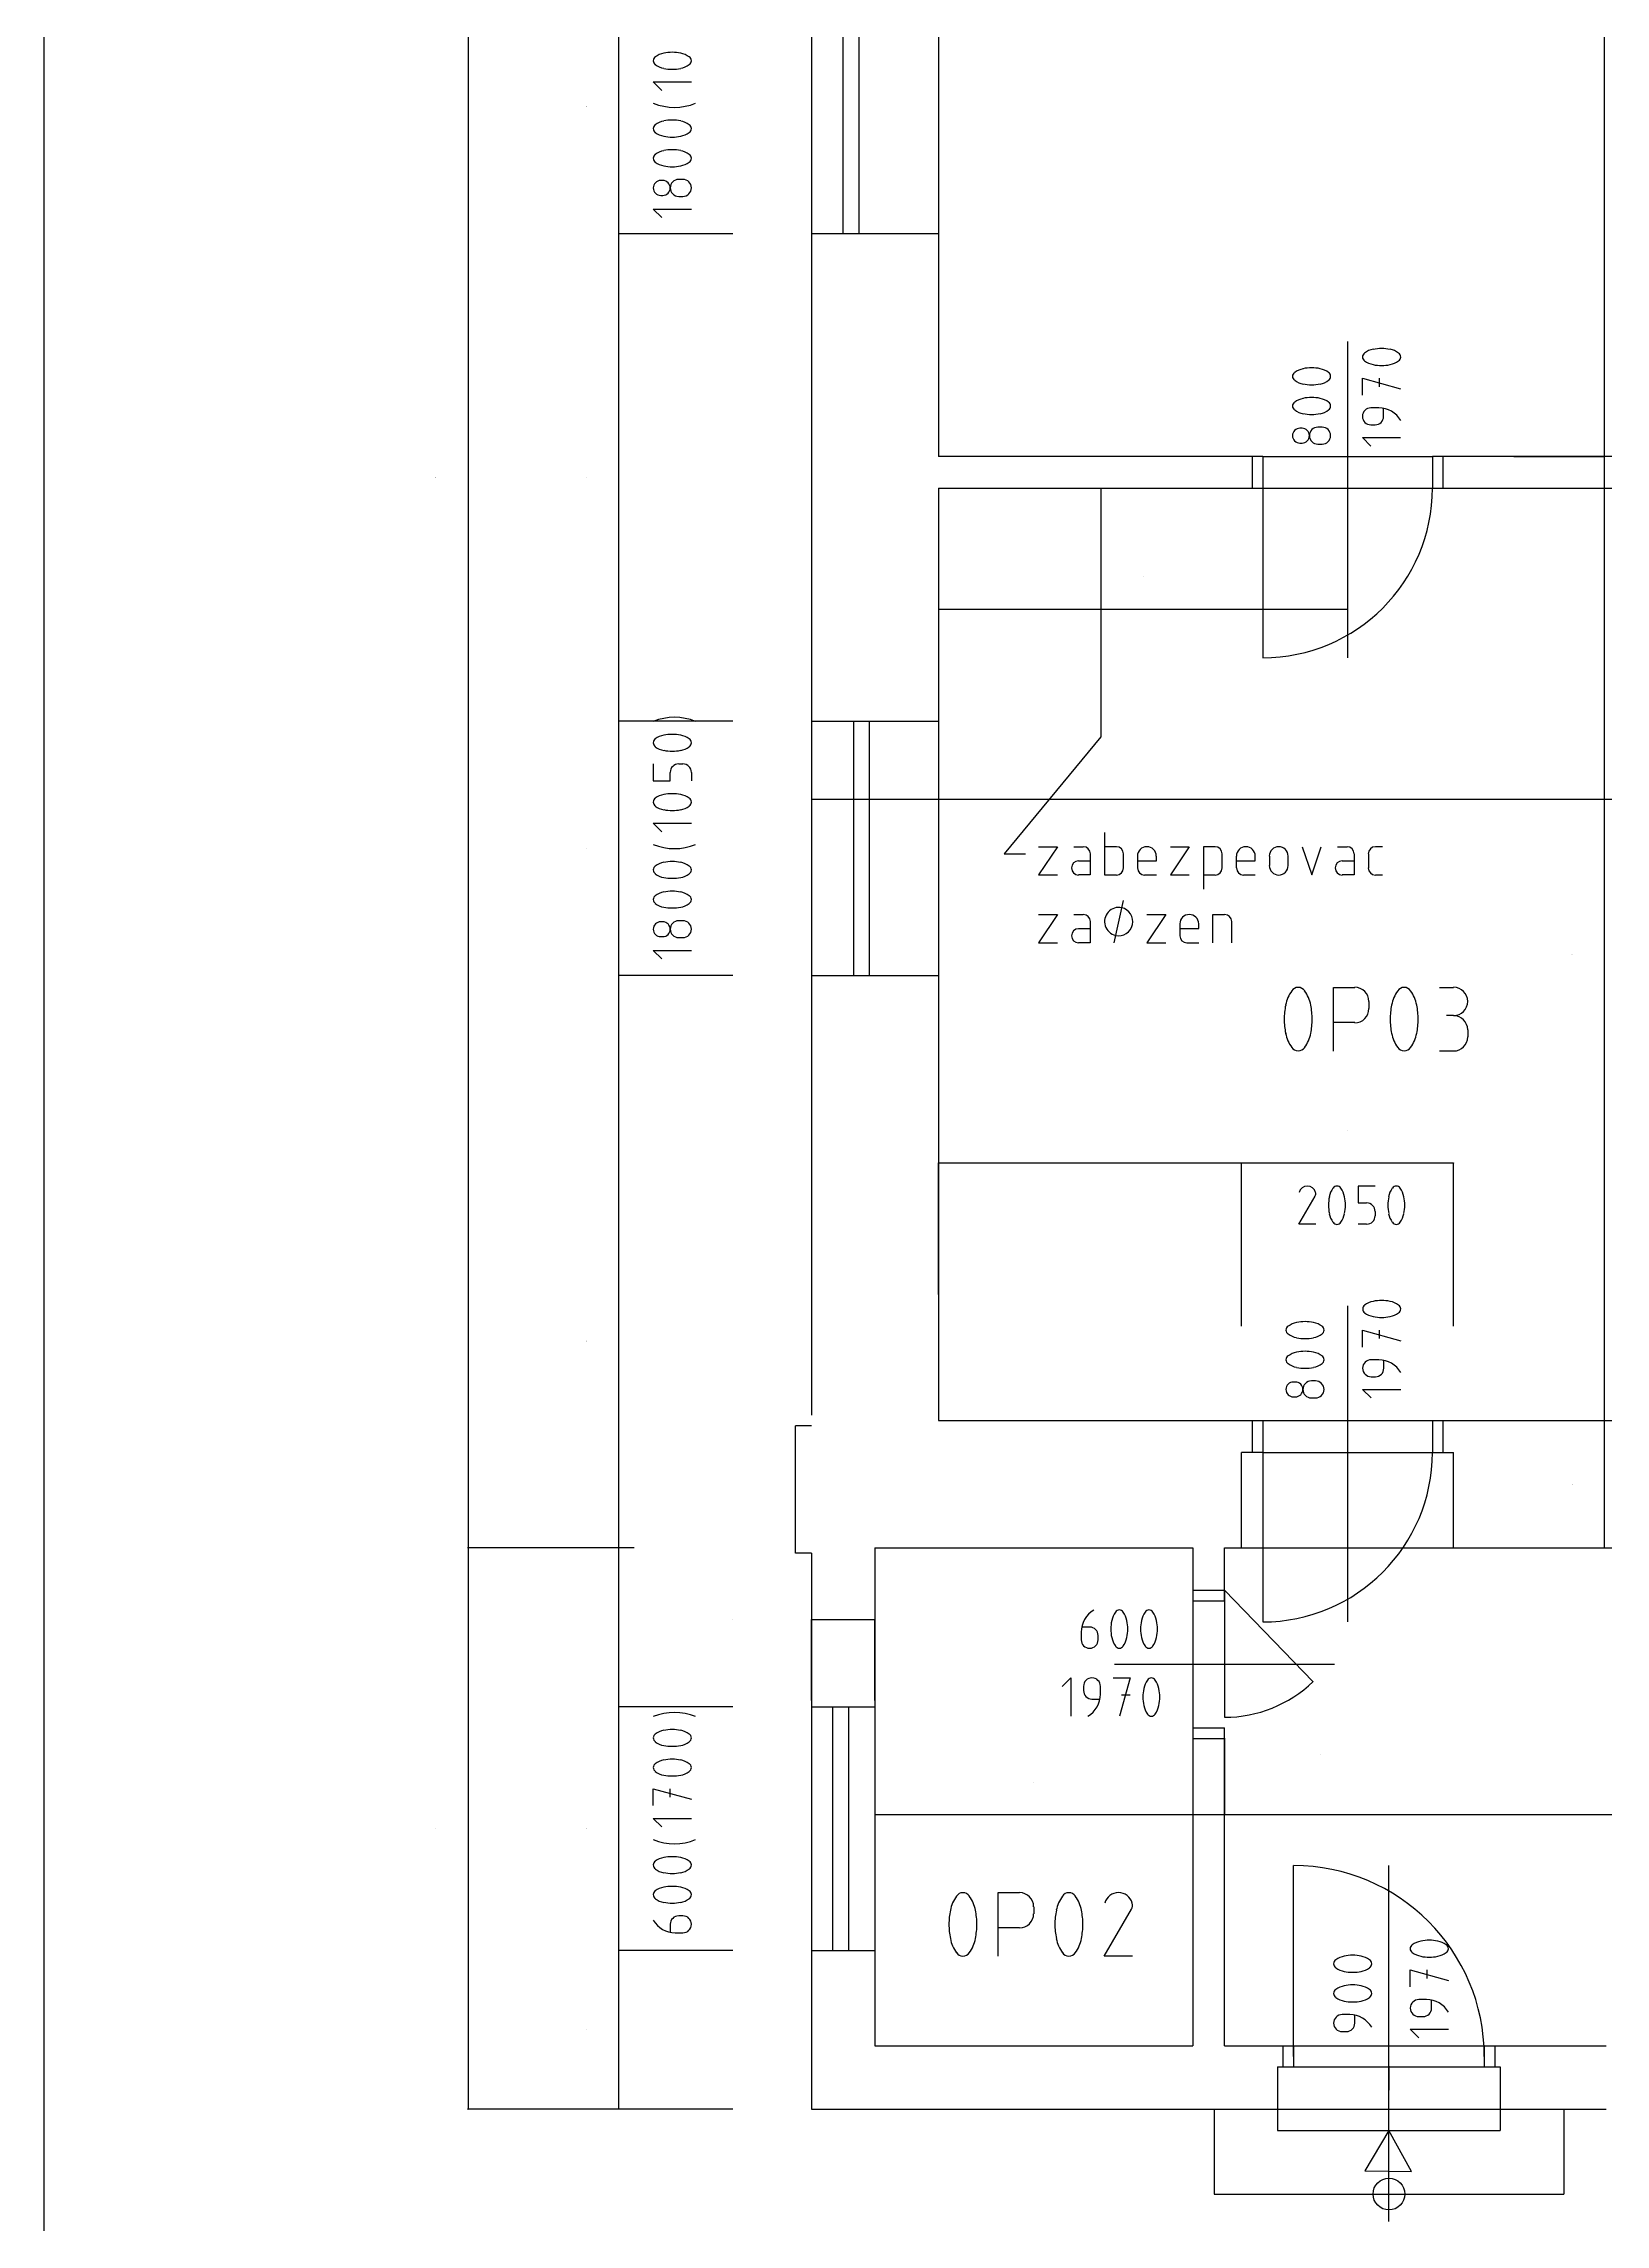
# Model space of a CAD drawing. Header units: millimetres. Extents: x 96818 to 138818, y 10174 to 39874.
# Drawn here: x 96818 to 104186, y 20087 to 30378 of the extents above; entities that cross this region are included whole.
import ezdxf

# ---------------------------------------------------------------- set-up
doc = ezdxf.new("R2010")
doc.units = ezdxf.units.MM
for name, color, linetype in [('koty', 7, 'ByLayer'), ('nadvid', 7, 'ByLayer'), ('obrys', 7, 'ByLayer'), ('ramecek', 7, 'ByLayer'), ('tenka', 7, 'ByLayer'), ('text', 7, 'ByLayer')]:
    doc.layers.add(name, color=color, linetype=linetype)
doc.styles.get("Standard").update_dxf_attribs({"font": 'txt', "width": 0.75})

msp = doc.modelspace()

# ---------------------------------------------------------------- linework, layer by layer
at = {"layer": 'koty'}
for p, q in [((98820, 33380), (98820, 23280)), ((104182, 28430), (104182, 32780)), ((99531, 29480), (99531, 30680)), ((99734, 30157), (99694, 30197)), ((99694, 30197), (99874, 30197)), ((99739, 29732), (99729, 29732)), ((99729, 29662), (99739, 29662)), ((99834, 29737), (99814, 29737)), ((99814, 29657), (99834, 29657)), ((99734, 29557), (99694, 29597)), ((99694, 29597), (99874, 29597)), ((100070, 29480), (99530, 29480)), ((100070, 29480), (99530, 29480)), ((99531, 29480), (99531, 29481)), ((99531, 29481), (99531, 29481)), ((99531, 29481), (99531, 29480)), ((99531, 27180), (99531, 29480)), ((99531, 29480), (99531, 29479)), ((99531, 29479), (99531, 29480)), ((99531, 29479), (99531, 29479)), ((103040, 28719), (103040, 28799)), ((103040, 28799), (103220, 28749)), ((103120, 28759), (103120, 28799)), ((103117, 28659), (103080, 28659)), ((103140, 28619), (103140, 28657)), ((102755, 28563), (102745, 28563)), ((102850, 28568), (102830, 28568)), ((103080, 28479), (103040, 28519)), ((103040, 28519), (103220, 28519)), ((103080, 28579), (103100, 28579)), ((102745, 28493), (102755, 28493)), ((102830, 28488), (102850, 28488)), ((103755, 28430), (104183, 28430)), ((103755, 28430), (104183, 28430)), ((104182, 28430), (104182, 28431)), ((104182, 28431), (104182, 28431)), ((104182, 28431), (104182, 28430)), ((104182, 28280), (104182, 28430)), ((104182, 28430), (104182, 28429)), ((104182, 28429), (104182, 28430)), ((104182, 28429), (104182, 28429)), ((103755, 28280), (104183, 28280)), ((103755, 28280), (104183, 28280)), ((104182, 28280), (104182, 28281)), ((104182, 28281), (104182, 28281)), ((104182, 28281), (104182, 28280)), ((104182, 23880), (104182, 28280)), ((104182, 28280), (104182, 28279)), ((104182, 28279), (104182, 28280)), ((104182, 28279), (104182, 28279)), ((101040, 27862), (101040, 27707)), ((102970, 27862), (102970, 27707)), ((102970, 27708), (101040, 27708)), ((101040, 27708), (101041, 27708)), ((101041, 27708), (101040, 27708)), ((101041, 27708), (101041, 27708)), ((102970, 27708), (102969, 27708)), ((102969, 27708), (102969, 27708)), ((102969, 27708), (102970, 27708)), ((100070, 27180), (99530, 27180)), ((100070, 27180), (99530, 27180)), ((99531, 27180), (99531, 27181)), ((99531, 27181), (99531, 27181)), ((99531, 27181), (99531, 27180)), ((99531, 25980), (99531, 27180)), ((99531, 27180), (99531, 27179)), ((99531, 27179), (99531, 27180)), ((99531, 27179), (99531, 27179)), ((100440, 27178), (100440, 26810)), ((101040, 27178), (101040, 26810)), ((101040, 27178), (101040, 26810)), ((99694, 26979), (99694, 26899)), ((99814, 26979), (99834, 26979)), ((99694, 26899), (99774, 26899)), ((99774, 26899), (99774, 26939)), ((99874, 26939), (99874, 26899)), ((100440, 26812), (101040, 26812)), ((100440, 26812), (100441, 26812)), ((100441, 26812), (100440, 26812)), ((100441, 26812), (100441, 26812)), ((101040, 26812), (101039, 26812)), ((101039, 26812), (101039, 26812)), ((101039, 26812), (101040, 26812)), ((101040, 26812), (104990, 26812)), ((101040, 26812), (101041, 26812)), ((101041, 26812), (101040, 26812)), ((101041, 26812), (101041, 26812)), ((99734, 26659), (99694, 26699)), ((99694, 26699), (99874, 26699)), ((99739, 26234), (99729, 26234)), ((99729, 26164), (99739, 26164)), ((99834, 26239), (99814, 26239)), ((99814, 26159), (99834, 26159)), ((99734, 26059), (99694, 26099)), ((99694, 26099), (99874, 26099)), ((100070, 25980), (99530, 25980)), ((100070, 25980), (99530, 25980)), ((99531, 25980), (99531, 25981)), ((99531, 25981), (99531, 25981)), ((99531, 25981), (99531, 25980)), ((99531, 22530), (99531, 25980)), ((99531, 25980), (99531, 25979)), ((99531, 25979), (99531, 25980)), ((99531, 25979), (99531, 25979)), ((101040, 24475), (101040, 25097)), ((101040, 25096), (102470, 25096)), ((101040, 25096), (101041, 25096)), ((101041, 25095), (101040, 25096)), ((101041, 25096), (101041, 25095)), ((102470, 25096), (102469, 25095)), ((102469, 25095), (102469, 25096)), ((102469, 25096), (102470, 25096)), ((102470, 24325), (102470, 25097)), ((102470, 24325), (102470, 25097)), ((102470, 25096), (103470, 25096)), ((102470, 25096), (102471, 25096)), ((102471, 25095), (102470, 25096)), ((102471, 25096), (102471, 25095)), ((103470, 25096), (103469, 25095)), ((103469, 25095), (103469, 25096)), ((103469, 25096), (103470, 25096)), ((103470, 24325), (103470, 25097)), ((102740, 24807), (102817, 24939)), ((103100, 24987), (103020, 24987)), ((103020, 24987), (103020, 24907)), ((103020, 24907), (103060, 24907)), ((102820, 24807), (102740, 24807)), ((103060, 24807), (103020, 24807)), ((103100, 24867), (103100, 24847)), ((103041, 24227), (103041, 24307)), ((103041, 24307), (103221, 24257)), ((103121, 24267), (103121, 24307)), ((103117, 24167), (103081, 24167)), ((103081, 24087), (103101, 24087)), ((103141, 24127), (103141, 24165)), ((102724, 24062), (102714, 24062)), ((102714, 23992), (102724, 23992)), ((102819, 24067), (102799, 24067)), ((102799, 23987), (102819, 23987)), ((103081, 23987), (103041, 24027)), ((103041, 24027), (103221, 24027)), ((104031, 23880), (104183, 23880)), ((104031, 23880), (104183, 23880)), ((104182, 23880), (104182, 23881)), ((104182, 23881), (104182, 23881)), ((104182, 23881), (104182, 23880)), ((104182, 23280), (104182, 23880)), ((104182, 23880), (104182, 23879)), ((104182, 23879), (104182, 23880)), ((104182, 23879), (104182, 23879)), ((99604, 23280), (98818, 23280)), ((99604, 23280), (98818, 23280)), ((98820, 23280), (98819, 23281)), ((98819, 23281), (98820, 23281)), ((98819, 23279), (98820, 23280)), ((98820, 23279), (98819, 23279)), ((98820, 23281), (98820, 23280)), ((98820, 23280), (98820, 20630)), ((98820, 23280), (98820, 23279)), ((104031, 23280), (104183, 23280)), ((104182, 23280), (104182, 23281)), ((104182, 23281), (104182, 23281)), ((104182, 23281), (104182, 23280)), ((100440, 22560), (100440, 22942)), ((100440, 22941), (100740, 22941)), ((100440, 22941), (100441, 22941)), ((100441, 22941), (100440, 22941)), ((100441, 22941), (100441, 22941)), ((100740, 22941), (100739, 22941)), ((100739, 22941), (100739, 22941)), ((100739, 22941), (100740, 22941)), ((100740, 22560), (100740, 22942)), ((101713, 22882), (101713, 22846)), ((101753, 22906), (101715, 22906)), ((101793, 22846), (101793, 22866)), ((101624, 22626), (101664, 22666)), ((101664, 22666), (101664, 22486)), ((101864, 22666), (101944, 22666)), ((101944, 22666), (101894, 22486)), ((100740, 22556), (100740, 22020)), ((101724, 22626), (101724, 22606)), ((101764, 22566), (101801, 22566)), ((101804, 22589), (101804, 22626)), ((101904, 22586), (101944, 22586)), ((100070, 22530), (99530, 22530)), ((100070, 22530), (99530, 22530)), ((99531, 22530), (99531, 22531)), ((99531, 22531), (99531, 22531)), ((99531, 22531), (99531, 22530)), ((99531, 21380), (99531, 22530)), ((99531, 22530), (99531, 22529)), ((99531, 22529), (99531, 22530)), ((99531, 22529), (99531, 22529)), ((102240, 22382), (102240, 22020)), ((102240, 22382), (102240, 22020)), ((102390, 22382), (102390, 22020)), ((102390, 22382), (102390, 22020)), ((99694, 22063), (99694, 22143)), ((99694, 22143), (99874, 22093)), ((99774, 22103), (99774, 22143)), ((99734, 21963), (99694, 22003)), ((99694, 22003), (99874, 22003)), ((100740, 22021), (100741, 22022)), ((100740, 22021), (102240, 22021)), ((100741, 22021), (100740, 22021)), ((100741, 22022), (100741, 22021)), ((102239, 22021), (102239, 22022)), ((102239, 22022), (102240, 22021)), ((102240, 22021), (102239, 22021)), ((102240, 22021), (102241, 22022)), ((102240, 22021), (102390, 22021)), ((102241, 22021), (102240, 22021)), ((102241, 22022), (102241, 22021)), ((102389, 22021), (102389, 22022)), ((102389, 22022), (102390, 22021)), ((102390, 22021), (102389, 22021)), ((102390, 22021), (102391, 22022)), ((102390, 22021), (107240, 22021)), ((102391, 22021), (102390, 22021)), ((102391, 22022), (102391, 22021)), ((99834, 21543), (99814, 21543)), ((99774, 21503), (99774, 21465)), ((99798, 21463), (99834, 21463)), ((100070, 21380), (99530, 21380)), ((100070, 21380), (99530, 21380)), ((99531, 21380), (99531, 21381)), ((99531, 21381), (99531, 21381)), ((99531, 21381), (99531, 21380)), ((99531, 20630), (99531, 21380)), ((99531, 21380), (99531, 21379)), ((99531, 21379), (99531, 21380)), ((99531, 21379), (99531, 21379)), ((103266, 21208), (103266, 21288)), ((103266, 21288), (103446, 21238)), ((103346, 21248), (103346, 21288)), ((103342, 21148), (103306, 21148)), ((103366, 21108), (103366, 21145)), ((102980, 21077), (102944, 21077)), ((102944, 20997), (102964, 20997)), ((103004, 21037), (103004, 21074)), ((103306, 20968), (103266, 21008)), ((103266, 21008), (103446, 21008)), ((103306, 21068), (103326, 21068)), ((99614, 20630), (98818, 20630)), ((98820, 20630), (98819, 20631)), ((98819, 20631), (98820, 20631)), ((98820, 20631), (98820, 20630)), ((100070, 20630), (99530, 20630)), ((99531, 20630), (99531, 20631)), ((99531, 20631), (99531, 20631)), ((99531, 20631), (99531, 20630))]:
    msp.add_line(p, q, dxfattribs=at)
for centre, radius, start, end in [((99716, 30297), 21.8, 122.757, 237.243), ((99761, 30238), 96.1, 100.5089, 126.7675), ((99761, 30356), 96.1, 233.2325, 259.4911), ((99783, 30149), 188, 89.8115, 102.0869), ((99783, 30445), 188, 257.9131, 270.1885), ((99784, 30149), 188, 77.9131, 90.1885), ((99784, 30445), 188, 269.8115, 282.0869), ((99806, 30238), 96.1, 53.2325, 79.4911), ((99806, 30356), 96.1, 280.5089, 306.7675), ((99852, 30297), 21.8, 302.757, 57.243), ((99794, 30337), 260, 247.3801, 292.6199), ((99716, 29977), 21.8, 122.757, 237.243), ((99761, 29918), 96.1, 100.5089, 126.7675), ((99761, 30036), 96.1, 233.2325, 259.4911), ((99783, 29829), 188, 89.8115, 102.0869), ((99784, 29829), 188, 77.9131, 90.1885), ((99806, 29918), 96.1, 53.2325, 79.4911), ((99806, 30036), 96.1, 280.5089, 306.7675), ((99852, 29977), 21.8, 302.757, 57.243), ((99716, 29837), 21.8, 122.757, 237.243), ((99761, 29778), 96.1, 100.5089, 126.7675), ((99783, 30125), 188, 257.9131, 270.1885), ((99783, 29689), 188, 89.8115, 102.0869), ((99784, 30125), 188, 269.8115, 282.0869), ((99784, 29689), 188, 77.9131, 90.1885), ((99806, 29778), 96.1, 53.2325, 79.4911), ((99852, 29837), 21.8, 302.757, 57.243), ((99761, 29896), 96.1, 233.2325, 259.4911), ((99783, 29985), 188, 257.9131, 270.1885), ((99784, 29985), 188, 269.8115, 282.0869), ((99806, 29896), 96.1, 280.5089, 306.7675), ((99729, 29697), 35, 90, 270), ((99739, 29697), 35, 270, 90), ((99814, 29697), 40, 90, 270), ((99834, 29697), 40, 270, 90), ((103062, 28899), 21.8, 122.757, 237.243), ((103108, 28841), 96.1, 100.5089, 126.7675), ((103130, 28751), 188, 89.8115, 102.0869), ((103131, 28751), 188, 77.9131, 90.1885), ((103153, 28841), 96.1, 53.2325, 79.4911), ((103199, 28899), 21.8, 302.757, 57.243), ((102732, 28808), 21.8, 122.757, 237.243), ((102778, 28749), 96.1, 100.5089, 126.7675), ((102799, 28660), 188, 89.8115, 102.0869), ((102801, 28660), 188, 77.9131, 90.1885), ((102823, 28749), 96.1, 53.2325, 79.4911), ((102868, 28808), 21.8, 302.757, 57.243), ((103108, 28958), 96.1, 233.2325, 259.4911), ((103130, 29047), 188, 257.9131, 270.1885), ((103131, 29047), 188, 269.8115, 282.0869), ((103153, 28958), 96.1, 280.5089, 306.7675), ((102778, 28866), 96.1, 233.2325, 259.4911), ((102799, 28956), 188, 257.9131, 270.1885), ((102801, 28956), 188, 269.8115, 282.0869), ((102823, 28866), 96.1, 280.5089, 306.7675), ((102732, 28668), 21.8, 122.757, 237.243), ((102778, 28609), 96.1, 100.5089, 126.7675), ((102778, 28726), 96.1, 233.2325, 259.4911), ((102799, 28520), 188, 89.8115, 102.0869), ((102799, 28816), 188, 257.9131, 270.1885), ((102801, 28520), 188, 77.9131, 90.1885), ((102801, 28816), 188, 269.8115, 282.0869), ((102823, 28609), 96.1, 53.2325, 79.4911), ((102823, 28726), 96.1, 280.5089, 306.7675), ((102868, 28668), 21.8, 302.757, 57.243), ((103080, 28619), 40, 90, 270), ((103100, 28619), 40, 270, 360), ((103117, 28539), 120, 30, 90), ((102745, 28528), 35, 90, 270), ((102755, 28528), 35, 270, 90), ((102830, 28528), 40, 90, 270), ((102850, 28528), 40, 270, 90), ((99794, 26939), 260, 67.3801, 112.6199), ((99716, 27079), 21.8, 122.757, 237.243), ((99761, 27020), 96.1, 100.5089, 126.7675), ((99783, 26930), 188, 89.8115, 102.0869), ((99784, 26930), 188, 77.9131, 90.1885), ((99806, 27020), 96.1, 53.2325, 79.4911), ((99852, 27079), 21.8, 302.757, 57.243), ((99761, 27137), 96.1, 233.2325, 259.4911), ((99783, 27227), 188, 257.9131, 270.1885), ((99814, 26939), 40, 90, 180), ((99784, 27227), 188, 269.8115, 282.0869), ((99806, 27137), 96.1, 280.5089, 306.7675), ((99834, 26939), 40, 0, 90), ((99716, 26799), 21.8, 122.757, 237.243), ((99761, 26740), 96.1, 100.5089, 126.7675), ((99761, 26857), 96.1, 233.2325, 259.4911), ((99783, 26650), 188, 89.8115, 102.0869), ((99783, 26947), 188, 257.9131, 270.1885), ((99784, 26650), 188, 77.9131, 90.1885), ((99784, 26947), 188, 269.8115, 282.0869), ((99806, 26740), 96.1, 53.2325, 79.4911), ((99806, 26857), 96.1, 280.5089, 306.7675), ((99852, 26799), 21.8, 302.757, 57.243), ((99794, 26839), 260, 247.3801, 292.6199), ((99716, 26479), 21.8, 122.757, 237.243), ((99761, 26420), 96.1, 100.5089, 126.7675), ((99761, 26537), 96.1, 233.2325, 259.4911), ((99783, 26330), 188, 89.8115, 102.0869), ((99784, 26330), 188, 77.9131, 90.1885), ((99806, 26420), 96.1, 53.2325, 79.4911), ((99806, 26537), 96.1, 280.5089, 306.7675), ((99852, 26479), 21.8, 302.757, 57.243), ((99716, 26339), 21.8, 122.757, 237.243), ((99761, 26280), 96.1, 100.5089, 126.7675), ((99783, 26627), 188, 257.9131, 270.1885), ((99783, 26190), 188, 89.8115, 102.0869), ((99784, 26627), 188, 269.8115, 282.0869), ((99784, 26190), 188, 77.9131, 90.1885), ((99806, 26280), 96.1, 53.2325, 79.4911), ((99852, 26339), 21.8, 302.757, 57.243), ((99761, 26397), 96.1, 233.2325, 259.4911), ((99783, 26487), 188, 257.9131, 270.1885), ((99784, 26487), 188, 269.8115, 282.0869), ((99806, 26397), 96.1, 280.5089, 306.7675), ((99729, 26199), 35, 90, 270), ((99739, 26199), 35, 270, 90), ((99814, 26199), 40, 90, 270), ((99834, 26199), 40, 270, 90), ((102780, 24947), 40, 14.4775, 165.5225), ((102800, 24950), 20, 329.8255, 20.5291), ((103068, 24897), 188, 167.9131, 180.1885), ((102978, 24919), 96.1, 143.2325, 169.4911), ((102920, 24965), 21.8, 32.757, 147.243), ((102861, 24919), 96.1, 10.5089, 36.7675), ((102772, 24897), 188, 359.8115, 12.0869), ((103060, 24867), 40, 0, 90), ((103348, 24897), 188, 167.9131, 180.1885), ((103258, 24919), 96.1, 143.2325, 169.4911), ((103200, 24965), 21.8, 32.757, 147.243), ((103141, 24919), 96.1, 10.5089, 36.7675), ((103052, 24897), 188, 359.8115, 12.0869), ((103068, 24896), 188, 179.8115, 192.0869), ((102978, 24874), 96.1, 190.5089, 216.7675), ((102920, 24828), 21.8, 212.757, 327.243), ((102861, 24874), 96.1, 323.2325, 349.4911), ((102772, 24896), 188, 347.9131, 0.1885), ((103060, 24847), 40, 270, 0), ((103348, 24896), 188, 179.8115, 192.0869), ((103258, 24874), 96.1, 190.5089, 216.7675), ((103200, 24828), 21.8, 212.757, 327.243), ((103141, 24874), 96.1, 323.2325, 349.4911), ((103052, 24896), 188, 347.9131, 0.1885), ((103063, 24407), 21.8, 122.757, 237.243), ((103108, 24348), 96.1, 100.5089, 126.7675), ((103130, 24259), 188, 89.8115, 102.0869), ((103131, 24259), 188, 77.9131, 90.1885), ((103153, 24348), 96.1, 53.2325, 79.4911), ((103199, 24407), 21.8, 302.757, 57.243), ((102701, 24307), 21.8, 122.757, 237.243), ((102747, 24248), 96.1, 100.5089, 126.7675), ((102747, 24366), 96.1, 233.2325, 259.4911), ((102769, 24159), 188, 89.8115, 102.0869), ((102770, 24159), 188, 77.9131, 90.1885), ((102792, 24248), 96.1, 53.2325, 79.4911), ((102792, 24366), 96.1, 280.5089, 306.7675), ((102837, 24307), 21.8, 302.757, 57.243), ((103108, 24466), 96.1, 233.2325, 259.4911), ((103130, 24555), 188, 257.9131, 270.1885), ((103131, 24555), 188, 269.8115, 282.0869), ((103153, 24466), 96.1, 280.5089, 306.7675), ((102701, 24167), 21.8, 122.757, 237.243), ((102747, 24108), 96.1, 100.5089, 126.7675), ((102769, 24455), 188, 257.9131, 270.1885), ((102769, 24019), 188, 89.8115, 102.0869), ((102770, 24455), 188, 269.8115, 282.0869), ((102770, 24019), 188, 77.9131, 90.1885), ((102792, 24108), 96.1, 53.2325, 79.4911), ((102837, 24167), 21.8, 302.757, 57.243), ((102747, 24226), 96.1, 233.2325, 259.4911), ((102769, 24315), 188, 257.9131, 270.1885), ((102770, 24315), 188, 269.8115, 282.0869), ((102792, 24226), 96.1, 280.5089, 306.7675), ((103081, 24127), 40, 90, 270), ((103101, 24127), 40, 270, 360), ((103117, 24047), 120, 30, 90), ((102714, 24027), 35, 90, 270), ((102724, 24027), 35, 270, 90), ((102799, 24027), 40, 90, 270), ((102819, 24027), 40, 270, 90), ((101833, 22882), 120, 120, 180), ((101952, 22919), 96.1, 143.2325, 169.4911), ((101893, 22965), 21.8, 32.757, 147.243), ((101834, 22919), 96.1, 10.5089, 36.7675), ((102092, 22919), 96.1, 143.2325, 169.4911), ((102033, 22965), 21.8, 32.757, 147.243), ((101974, 22919), 96.1, 10.5089, 36.7675), ((101753, 22846), 40, 180, 0), ((101753, 22866), 40, 0, 90), ((102041, 22897), 188, 167.9131, 180.1885), ((102041, 22896), 188, 179.8115, 192.0869), ((101952, 22874), 96.1, 190.5089, 216.7675), ((101834, 22874), 96.1, 323.2325, 349.4911), ((101745, 22897), 188, 359.8115, 12.0869), ((101745, 22896), 188, 347.9131, 0.1885), ((102181, 22897), 188, 167.9131, 180.1885), ((102181, 22896), 188, 179.8115, 192.0869), ((102092, 22874), 96.1, 190.5089, 216.7675), ((101974, 22874), 96.1, 323.2325, 349.4911), ((101885, 22897), 188, 359.8115, 12.0869), ((101885, 22896), 188, 347.9131, 0.1885), ((101893, 22828), 21.8, 212.757, 327.243), ((102033, 22828), 21.8, 212.757, 327.243), ((101764, 22626), 40, 0, 180), ((102103, 22598), 96.1, 143.2325, 169.4911), ((102044, 22644), 21.8, 32.757, 147.243), ((101985, 22598), 96.1, 10.5089, 36.7675), ((101764, 22606), 40, 180, 270), ((101684, 22589), 120, 300, 0), ((102192, 22576), 188, 167.9131, 180.1885), ((102192, 22575), 188, 179.8115, 192.0869), ((101896, 22576), 188, 359.8115, 12.0869), ((101896, 22575), 188, 347.9131, 0.1885), ((99794, 22243), 260, 67.3801, 112.6199), ((102103, 22553), 96.1, 190.5089, 216.7675), ((102044, 22507), 21.8, 212.757, 327.243), ((101985, 22553), 96.1, 323.2325, 349.4911), ((99716, 22383), 21.8, 122.757, 237.243), ((99761, 22324), 96.1, 100.5089, 126.7675), ((99761, 22441), 96.1, 233.2325, 259.4911), ((99783, 22234), 188, 89.8115, 102.0869), ((99783, 22531), 188, 257.9131, 270.1885), ((99784, 22234), 188, 77.9131, 90.1885), ((99784, 22531), 188, 269.8115, 282.0869), ((99806, 22324), 96.1, 53.2325, 79.4911), ((99806, 22441), 96.1, 280.5089, 306.7675), ((99852, 22383), 21.8, 302.757, 57.243), ((99716, 22243), 21.8, 122.757, 237.243), ((99761, 22184), 96.1, 100.5089, 126.7675), ((99783, 22094), 188, 89.8115, 102.0869), ((99784, 22094), 188, 77.9131, 90.1885), ((99806, 22184), 96.1, 53.2325, 79.4911), ((99852, 22243), 21.8, 302.757, 57.243), ((99761, 22301), 96.1, 233.2325, 259.4911), ((99783, 22391), 188, 257.9131, 270.1885), ((99784, 22391), 188, 269.8115, 282.0869), ((99806, 22301), 96.1, 280.5089, 306.7675), ((99794, 22143), 260, 247.3801, 292.6199), ((99761, 21724), 96.1, 100.5089, 126.7675), ((99783, 21634), 188, 89.8115, 102.0869), ((99784, 21634), 188, 77.9131, 90.1885), ((99806, 21724), 96.1, 53.2325, 79.4911), ((99716, 21783), 21.8, 122.757, 237.243), ((99761, 21841), 96.1, 233.2325, 259.4911), ((99783, 21931), 188, 257.9131, 270.1885), ((99784, 21931), 188, 269.8115, 282.0869), ((99806, 21841), 96.1, 280.5089, 306.7675), ((99852, 21783), 21.8, 302.757, 57.243), ((99716, 21643), 21.8, 122.757, 237.243), ((99761, 21584), 96.1, 100.5089, 126.7675), ((99761, 21701), 96.1, 233.2325, 259.4911), ((99783, 21494), 188, 89.8115, 102.0869), ((99784, 21494), 188, 77.9131, 90.1885), ((99806, 21584), 96.1, 53.2325, 79.4911), ((99806, 21701), 96.1, 280.5089, 306.7675), ((99852, 21643), 21.8, 302.757, 57.243), ((99798, 21583), 120, 210, 270), ((99783, 21791), 188, 257.9131, 270.1885), ((99814, 21503), 40, 90, 180), ((99784, 21791), 188, 269.8115, 282.0869), ((99834, 21503), 40, 270, 90), ((103287, 21388), 21.8, 122.757, 237.243), ((103333, 21329), 96.1, 100.5089, 126.7675), ((103355, 21240), 188, 89.8115, 102.0869), ((103356, 21240), 188, 77.9131, 90.1885), ((103378, 21329), 96.1, 53.2325, 79.4911), ((103424, 21388), 21.8, 302.757, 57.243), ((102926, 21317), 21.8, 122.757, 237.243), ((102972, 21258), 96.1, 100.5089, 126.7675), ((102993, 21169), 188, 89.8115, 102.0869), ((102995, 21169), 188, 77.9131, 90.1885), ((103016, 21258), 96.1, 53.2325, 79.4911), ((103062, 21317), 21.8, 302.757, 57.243), ((103333, 21447), 96.1, 233.2325, 259.4911), ((103355, 21536), 188, 257.9131, 270.1885), ((103356, 21536), 188, 269.8115, 282.0869), ((103378, 21447), 96.1, 280.5089, 306.7675), ((102972, 21375), 96.1, 233.2325, 259.4911), ((102972, 21118), 96.1, 100.5089, 126.7675), ((102993, 21465), 188, 257.9131, 270.1885), ((102993, 21029), 188, 89.8115, 102.0869), ((102995, 21465), 188, 269.8115, 282.0869), ((102995, 21029), 188, 77.9131, 90.1885), ((103016, 21375), 96.1, 280.5089, 306.7675), ((103016, 21118), 96.1, 53.2325, 79.4911), ((102926, 21177), 21.8, 122.757, 237.243), ((102972, 21235), 96.1, 233.2325, 259.4911), ((102993, 21325), 188, 257.9131, 270.1885), ((102995, 21325), 188, 269.8115, 282.0869), ((103016, 21235), 96.1, 280.5089, 306.7675), ((103062, 21177), 21.8, 302.757, 57.243), ((103306, 21108), 40, 90, 270), ((103326, 21108), 40, 270, 360), ((103342, 21028), 120, 30, 90), ((102944, 21037), 40, 90, 270), ((102964, 21037), 40, 270, 360), ((102980, 20957), 120, 30, 90)]:
    msp.add_arc(centre, radius, start, end, dxfattribs=at)
at = {"layer": 'nadvid'}
for p, q in [((102470, 23280), (103470, 23280)), ((102640, 20630), (103690, 20630))]:
    msp.add_line(p, q, dxfattribs=at)
at = {"layer": 'obrys'}
for p, q in [((100440, 29480), (100440, 27180)), ((101040, 29480), (100440, 29480)), ((101040, 29480), (101040, 28430)), ((102570, 28430), (101040, 28430)), ((102570, 28430), (102570, 28280)), ((104990, 28430), (103370, 28430)), ((103370, 28430), (103370, 28280)), ((101040, 28280), (102570, 28280)), ((101040, 28280), (101040, 27180)), ((103370, 28280), (104990, 28280)), ((100440, 27180), (101040, 27180)), ((100440, 25980), (100440, 23905)), ((100440, 25980), (101040, 25980)), ((101040, 25980), (101040, 23880)), ((101040, 23880), (102570, 23880)), ((102570, 23880), (102570, 23730)), ((103370, 23880), (104990, 23880)), ((103370, 23880), (103370, 23730)), ((100440, 23855), (100365, 23855)), ((100365, 23255), (100365, 23855)), ((102470, 23280), (102470, 23730)), ((102570, 23730), (102470, 23730)), ((103370, 23730), (103470, 23730)), ((103470, 23280), (103470, 23730)), ((100740, 23280), (100740, 22530)), ((100740, 23280), (102240, 23280)), ((102240, 23280), (102240, 23030)), ((102390, 23030), (102390, 23280)), ((102390, 23280), (102470, 23280)), ((103470, 23280), (106090, 23280)), ((100440, 23255), (100365, 23255)), ((100440, 23255), (100440, 22530)), ((102240, 23030), (102390, 23030)), ((100440, 22530), (100740, 22530)), ((102240, 22430), (102240, 20930)), ((102240, 22430), (102390, 22430)), ((102390, 20930), (102390, 22430)), ((100440, 21380), (100440, 20630)), ((100440, 21380), (100740, 21380)), ((100740, 21380), (100740, 20930)), ((100740, 20930), (102240, 20930)), ((102390, 20930), (102715, 20930)), ((102715, 20930), (102715, 20830)), ((103615, 20930), (104190, 20930)), ((103615, 20930), (103615, 20830)), ((102640, 20830), (102715, 20830)), ((102640, 20830), (102640, 20630)), ((103615, 20830), (103690, 20830)), ((103690, 20830), (103690, 20630)), ((100440, 20630), (102640, 20630)), ((103690, 20630), (104190, 20630))]:
    msp.add_line(p, q, dxfattribs=at)
at = {"layer": 'ramecek'}
msp.add_line((96818, 39874), (96818, 10174), dxfattribs=at)
at = {"layer": 'tenka'}
for p, q in [((100440, 30680), (100440, 29480)), ((100590, 29480), (100590, 30680)), ((100665, 29480), (100665, 30680)), ((101040, 30680), (101040, 29480)), ((102970, 28972), (102970, 27480)), ((102520, 28430), (102520, 28280)), ((102570, 28430), (103370, 28430)), ((103420, 28430), (103420, 28280)), ((102570, 28280), (103370, 28280)), ((102570, 28280), (102570, 27480)), ((100440, 27180), (100440, 25980)), ((100640, 25980), (100640, 27180)), ((100715, 25980), (100715, 27180)), ((101040, 27180), (101040, 25980)), ((102970, 24422), (102970, 22930)), ((102520, 23880), (102520, 23730)), ((102570, 23880), (103370, 23880)), ((103420, 23880), (103420, 23730)), ((102570, 23730), (102570, 22930)), ((102570, 23730), (103370, 23730)), ((102240, 23080), (102390, 23080)), ((102390, 23080), (102807, 22648)), ((102390, 23080), (102390, 22480)), ((102240, 23030), (102240, 22430)), ((101870, 22730), (102909, 22730)), ((100440, 22530), (100440, 21380)), ((100540, 22530), (100540, 21380)), ((100615, 22530), (100615, 21380)), ((100740, 22530), (100740, 21380)), ((102240, 22380), (102390, 22380)), ((102715, 20880), (102715, 21780)), ((103165, 20100), (103165, 21780)), ((102665, 20930), (102665, 20830)), ((102715, 20930), (103615, 20930)), ((103665, 20930), (103665, 20830)), ((102715, 20830), (103615, 20830)), ((103165, 20834), (103165, 20721)), ((102340, 20630), (102340, 20230)), ((102640, 20630), (102640, 20530)), ((103690, 20630), (103690, 20530)), ((103990, 20630), (103990, 20230)), ((102640, 20530), (103690, 20530)), ((103165, 20530), (103052, 20340)), ((103272, 20337), (103165, 20530)), ((103052, 20340), (103272, 20337)), ((102340, 20230), (103990, 20230))]:
    msp.add_line(p, q, dxfattribs=at)
msp.add_circle((103165, 20230), 75, dxfattribs=at)
for centre, radius, start, end in [((102570, 28280), 800, 270, 0), ((102570, 23730), 800, 270, 0), ((102390, 23080), 600, 270, 314.017), ((102715, 20880), 900, 0, 90)]:
    msp.add_arc(centre, radius, start, end, dxfattribs=at)
at = {"layer": 'text'}
for p, q in [((101805, 28280), (101805, 27107)), ((101805, 28280), (101805, 28279)), ((101805, 28279), (101805, 28280)), ((101805, 28279), (101805, 28279)), ((101805, 27107), (101350, 26555)), ((101823, 26655), (101823, 26455)), ((101350, 26555), (101450, 26555)), ((101512, 26588), (101601, 26588)), ((101601, 26588), (101512, 26455)), ((101679, 26588), (101723, 26588)), ((101756, 26555), (101756, 26455)), ((101879, 26588), (101823, 26588)), ((101912, 26488), (101912, 26555)), ((102134, 26588), (102223, 26588)), ((102223, 26588), (102134, 26455)), ((102345, 26588), (102290, 26588)), ((102290, 26588), (102290, 26388)), ((102379, 26488), (102379, 26555)), ((102756, 26588), (102801, 26455)), ((102801, 26455), (102845, 26588)), ((102923, 26588), (102968, 26588)), ((103001, 26555), (103001, 26455)), ((103068, 26555), (103068, 26488)), ((103134, 26588), (103101, 26588)), ((101512, 26455), (101601, 26455)), ((101701, 26522), (101756, 26522)), ((101756, 26455), (101701, 26455)), ((101823, 26455), (101879, 26455)), ((101979, 26544), (101979, 26488)), ((101979, 26522), (102068, 26522)), ((102012, 26455), (102068, 26455)), ((102068, 26522), (102068, 26544)), ((102134, 26455), (102223, 26455)), ((102290, 26455), (102345, 26455)), ((102445, 26544), (102445, 26488)), ((102445, 26522), (102534, 26522)), ((102479, 26455), (102534, 26455)), ((102534, 26522), (102534, 26544)), ((102601, 26544), (102601, 26499)), ((102690, 26499), (102690, 26544)), ((102945, 26522), (103001, 26522)), ((103001, 26455), (102945, 26455)), ((103101, 26455), (103134, 26455)), ((101512, 26268), (101601, 26268)), ((101601, 26268), (101512, 26135)), ((101679, 26268), (101723, 26268)), ((101868, 26135), (101912, 26335)), ((102023, 26268), (102112, 26268)), ((102112, 26268), (102023, 26135)), ((102334, 26135), (102334, 26268)), ((102334, 26268), (102390, 26268)), ((101701, 26202), (101756, 26202)), ((101756, 26235), (101756, 26135)), ((102179, 26224), (102179, 26168)), ((102179, 26202), (102268, 26202)), ((102268, 26202), (102268, 26224)), ((102423, 26235), (102423, 26135)), ((101512, 26135), (101601, 26135)), ((101756, 26135), (101701, 26135)), ((102023, 26135), (102112, 26135)), ((102212, 26135), (102268, 26135)), ((102904, 25624), (102904, 25924)), ((102904, 25924), (103004, 25924)), ((103070, 25858), (103070, 25824)), ((103404, 25924), (103470, 25924)), ((103004, 25758), (102904, 25758)), ((103470, 25791), (103437, 25791)), ((103537, 25724), (103537, 25691)), ((103470, 25624), (103404, 25624)), ((101322, 21353), (101322, 21653)), ((101322, 21653), (101422, 21653)), ((101489, 21586), (101489, 21553)), ((101822, 21353), (101951, 21574)), ((101422, 21486), (101322, 21486)), ((101955, 21353), (101822, 21353))]:
    msp.add_line(p, q, dxfattribs=at)
for centre, radius, start, end in [((101723, 26555), 33.3, 0, 90), ((101879, 26555), 33.3, 0, 90), ((102023, 26544), 44.4, 0, 180), ((102345, 26555), 33.3, 0, 90), ((102490, 26544), 44.4, 0, 180), ((102645, 26544), 44.4, 0, 180), ((102968, 26555), 33.3, 0, 90), ((103101, 26555), 33.3, 90, 180), ((101701, 26488), 33.3, 90, 270), ((101879, 26488), 33.3, 270, 0), ((102012, 26488), 33.3, 180, 270), ((102345, 26488), 33.3, 270, 0), ((102479, 26488), 33.3, 180, 270), ((102645, 26499), 44.4, 180, 0), ((102945, 26488), 33.3, 90, 270), ((103101, 26488), 33.3, 180, 270), ((101723, 26235), 33.3, 0, 90), ((101890, 26235), 66.7, 77.4712, 257.4712), ((101890, 26235), 66.7, 257.4712, 77.4712), ((102223, 26224), 44.4, 0, 180), ((102390, 26235), 33.3, 0, 90), ((101701, 26168), 33.3, 90, 270), ((102212, 26168), 33.3, 180, 270), ((102984, 25775), 313, 167.9131, 180.1885), ((102835, 25812), 160, 143.2325, 169.4911), ((102737, 25888), 36.3, 32.757, 147.243), ((102639, 25812), 160, 10.5089, 36.7675), ((102490, 25775), 313, 359.8115, 12.0869), ((103004, 25858), 66.7, 0, 90), ((103484, 25775), 313, 167.9131, 180.1885), ((103335, 25812), 160, 143.2325, 169.4911), ((103237, 25888), 36.3, 32.757, 147.243), ((103139, 25812), 160, 10.5089, 36.7675), ((102990, 25775), 313, 359.8115, 12.0869), ((103470, 25858), 66.7, 270, 90), ((102984, 25773), 313, 179.8115, 192.0869), ((102490, 25773), 313, 347.9131, 0.1885), ((103004, 25824), 66.7, 270, 0), ((103484, 25773), 313, 179.8115, 192.0869), ((102990, 25773), 313, 347.9131, 0.1885), ((103470, 25724), 66.7, 0, 90), ((102835, 25737), 160, 190.5089, 216.7675), ((102737, 25661), 36.3, 212.757, 327.243), ((102639, 25737), 160, 323.2325, 349.4911), ((103335, 25737), 160, 190.5089, 216.7675), ((103237, 25661), 36.3, 212.757, 327.243), ((103139, 25737), 160, 323.2325, 349.4911), ((103470, 25691), 66.7, 270, 0), ((101253, 21540), 160, 143.2325, 169.4911), ((101155, 21616), 36.3, 32.757, 147.243), ((101057, 21540), 160, 10.5089, 36.7675), ((101422, 21586), 66.7, 0, 90), ((101753, 21540), 160, 143.2325, 169.4911), ((101655, 21616), 36.3, 32.757, 147.243), ((101557, 21540), 160, 10.5089, 36.7675), ((101889, 21586), 66.7, 14.4775, 165.5225), ((101402, 21504), 313, 167.9131, 180.1885), ((100908, 21504), 313, 359.8115, 12.0869), ((101422, 21553), 66.7, 270, 0), ((101902, 21504), 313, 167.9131, 180.1885), ((101408, 21504), 313, 359.8115, 12.0869), ((101922, 21591), 33.3, 329.8255, 20.5291), ((101402, 21502), 313, 179.8115, 192.0869), ((101253, 21465), 160, 190.5089, 216.7675), ((101057, 21465), 160, 323.2325, 349.4911), ((100908, 21502), 313, 347.9131, 0.1885), ((101902, 21502), 313, 179.8115, 192.0869), ((101753, 21465), 160, 190.5089, 216.7675), ((101557, 21465), 160, 323.2325, 349.4911), ((101408, 21502), 313, 347.9131, 0.1885), ((101155, 21389), 36.3, 212.757, 327.243), ((101655, 21389), 36.3, 212.757, 327.243)]:
    msp.add_arc(centre, radius, start, end, dxfattribs=at)

# ---------------------------------------------------------------- texts
at = {"layer": 'koty', "char_height": 1.8, "width": 30, "attachment_point": 5}
for s, insert, rotation in [('1200', (99379, 30080), 116.6202), ('10100', (98667, 28330), 223.1008), ('2300', (99379, 28330), 116.6202), ('1930', (102005, 27861), 106.4806), ('1200', (99379, 26580), 116.6202), ('4400', (104029, 26080), 116.6202), ('3450', (99379, 24255), 116.6202), ('600', (104029, 23580), 116.6202), ('2650', (98667, 21955), 223.1008), ('1150', (99379, 21955), 116.6202), ('750', (99379, 21005), 116.6202)]:
    msp.add_mtext(s, dxfattribs=dict(at, insert=insert, rotation=rotation))
for s, insert in [('600', (100740, 26964)), ('3950', (103015, 26964)), ('1430', (101755, 25248)), ('1000', (102970, 25248)), ('300', (100067, 22941)), ('150', (102843, 22303)), ('1500', (101490, 22174))]:
    msp.add_mtext(s, dxfattribs=dict(at, insert=insert))

doc.saveas('drawing.dxf')
